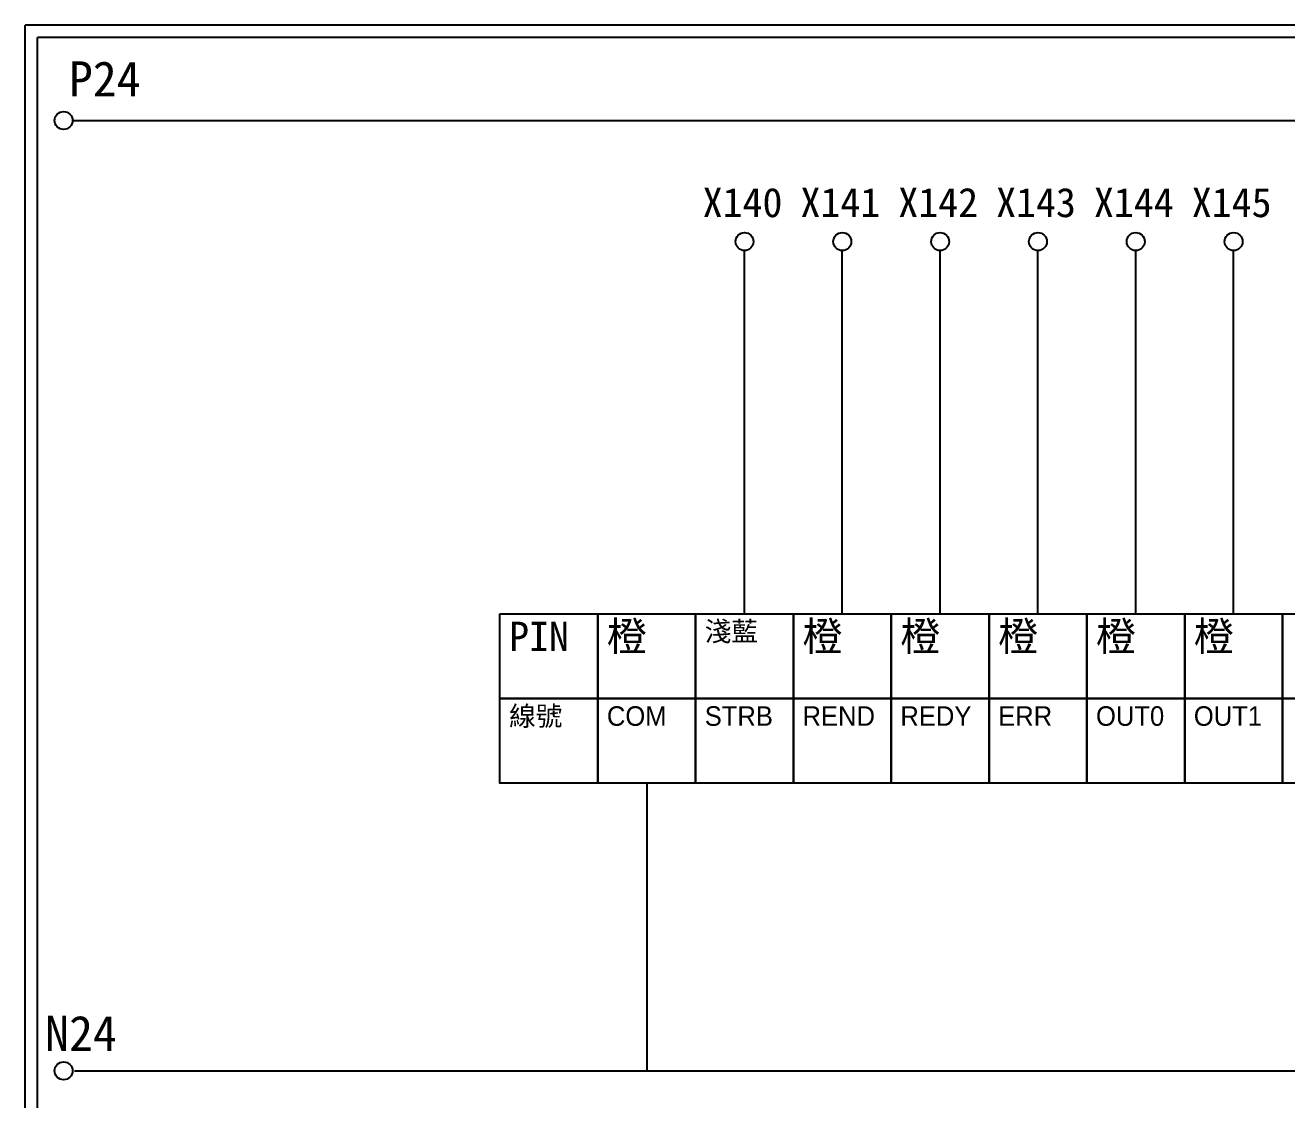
# Model space of a CAD drawing. Extents: x 627 to 914, y 3 to 207.
# Drawn here: x 627.2 to 756.3, y 97 to 207 of the extents above; entities that cross this region are included whole.
import ezdxf

# ---------------------------------------------------------------- set-up
doc = ezdxf.new("R2010")
doc.units = 0
doc.layers.get('0').update_dxf_attribs({"linetype": 'CONTINUOUS'})
doc.layers.add('圖框層', color=7, linetype='CONTINUOUS')
doc.layers.add('標尺寸層', color=3, linetype='CONTINUOUS')
doc.styles.add('STSL', font='kaiu.ttf')

msp = doc.modelspace()

# ---------------------------------------------------------------- linework, layer by layer
at = {"color": 7}
for p, q in [((700.8, 146.73), (700.8, 183.91)), ((710.81, 146.73), (710.81, 183.91)), ((720.82, 146.73), (720.82, 183.91)), ((730.83, 146.73), (730.83, 183.91)), ((740.84, 146.73), (740.84, 183.91)), ((750.85, 146.73), (750.85, 183.91))]:
    msp.add_line(p, q, dxfattribs=at)
for points in [[(675.78, 146.73), (685.79, 146.73), (685.79, 138.07), (675.78, 138.07)], [(685.79, 146.73), (695.8, 146.73), (695.8, 138.07), (685.79, 138.07)], [(695.8, 146.73), (705.81, 146.73), (705.81, 138.07), (695.8, 138.07)], [(705.81, 146.73), (715.82, 146.73), (715.82, 138.07), (705.81, 138.07)], [(715.82, 146.73), (725.83, 146.73), (725.83, 138.07), (715.82, 138.07)], [(725.83, 146.73), (735.84, 146.73), (735.84, 138.07), (725.83, 138.07)], [(735.84, 146.73), (745.85, 146.73), (745.85, 138.07), (735.84, 138.07)], [(745.85, 146.73), (755.86, 146.73), (755.86, 138.07), (745.85, 138.07)], [(755.86, 146.73), (765.87, 146.73), (765.87, 138.07), (755.86, 138.07)], [(675.78, 138.07), (685.79, 138.07), (685.79, 129.4), (675.78, 129.4)], [(685.79, 138.07), (695.8, 138.07), (695.8, 129.4), (685.79, 129.4)], [(695.8, 138.07), (705.81, 138.07), (705.81, 129.4), (695.8, 129.4)], [(705.81, 138.07), (715.82, 138.07), (715.82, 129.4), (705.81, 129.4)], [(715.82, 138.07), (725.83, 138.07), (725.83, 129.4), (715.82, 129.4)], [(725.83, 138.07), (735.84, 138.07), (735.84, 129.4), (725.83, 129.4)], [(735.84, 138.07), (745.85, 138.07), (745.85, 129.4), (735.84, 129.4)], [(745.85, 138.07), (755.86, 138.07), (755.86, 129.4), (745.85, 129.4)], [(755.86, 138.07), (765.87, 138.07), (765.87, 129.4), (755.86, 129.4)]]:
    msp.add_lwpolyline(points, close=True, dxfattribs=at)
at = {"layer": '圖框層', "color": 7}
for p, q in [((914.2, 206.97), (627.2, 206.97)), ((627.2, 3), (627.2, 206.97)), ((912.95, 205.72), (628.45, 205.72)), ((628.45, 4.25), (628.45, 205.72))]:
    msp.add_line(p, q, dxfattribs=at)
at = {"layer": '標尺寸層', "color": 7}
for p, q in [((632.04, 197.22), (909.63, 197.22)), ((690.79, 129.4), (690.79, 99.96)), ((632.25, 99.96), (910.12, 99.96))]:
    msp.add_line(p, q, dxfattribs=at)
for centre in [(631.12, 197.22), (700.8, 184.83), (710.81, 184.83), (720.82, 184.83), (730.83, 184.83), (740.84, 184.83), (750.85, 184.83), (631.12, 99.96)]:
    msp.add_circle(centre, 0.92, dxfattribs=at)

# ---------------------------------------------------------------- texts
at = {"color": 7, "width": 8.2913, "attachment_point": 1}
for s, insert, char_height in [('PIN', (676.71, 145.93), 3), ('{\\fPMingLiU|b0|i0|c136|p18;橙}', (686.72, 145.93), 3), ('{\\fPMingLiU|b0|i0|c136|p18;淺藍}', (696.73, 145.93), 2), ('{\\fPMingLiU|b0|i0|c136|p18;橙}', (706.74, 145.93), 3), ('{\\fPMingLiU|b0|i0|c136|p18;橙}', (716.75, 145.93), 3), ('{\\fPMingLiU|b0|i0|c136|p18;橙}', (726.76, 145.93), 3), ('{\\fPMingLiU|b0|i0|c136|p18;橙}', (736.77, 145.93), 3), ('{\\fPMingLiU|b0|i0|c136|p18;橙}', (746.78, 145.93), 3), ('{\\fPMingLiU|b0|i0|c136|p18;線號}', (676.71, 137.27), 2), ('{\\fPMingLiU|b0|i0|c136|p18;COM}', (686.72, 137.27), 2), ('{\\fPMingLiU|b0|i0|c136|p18;STRB}', (696.73, 137.27), 2), ('{\\fPMingLiU|b0|i0|c136|p18;REND}', (706.74, 137.27), 2), ('{\\fPMingLiU|b0|i0|c136|p18;REDY}', (716.75, 137.27), 2), ('{\\fPMingLiU|b0|i0|c136|p18;ERR}', (726.76, 137.27), 2), ('{\\fPMingLiU|b0|i0|c136|p18;OUT0}', (736.77, 137.27), 2), ('{\\fPMingLiU|b0|i0|c136|p18;OUT1}', (746.78, 137.27), 2)]:
    msp.add_mtext(s, dxfattribs=dict(at, insert=insert, char_height=char_height))
at = {"layer": '圖框層', "color": 7, "style": 'STSL'}
for s, height, p in [('P24', 3.6, (631.66, 199.68)), ('X140', 3, (696.52, 187.33)), ('X141', 3, (706.53, 187.33)), ('X142', 3, (716.54, 187.33)), ('X143', 3, (726.55, 187.33)), ('X144', 3, (736.56, 187.33)), ('X145', 3, (746.57, 187.33)), ('N24', 3.6, (629.23, 102))]:
    msp.add_text(s, height=height, dxfattribs=at).set_placement(p)

doc.saveas('drawing.dxf')
